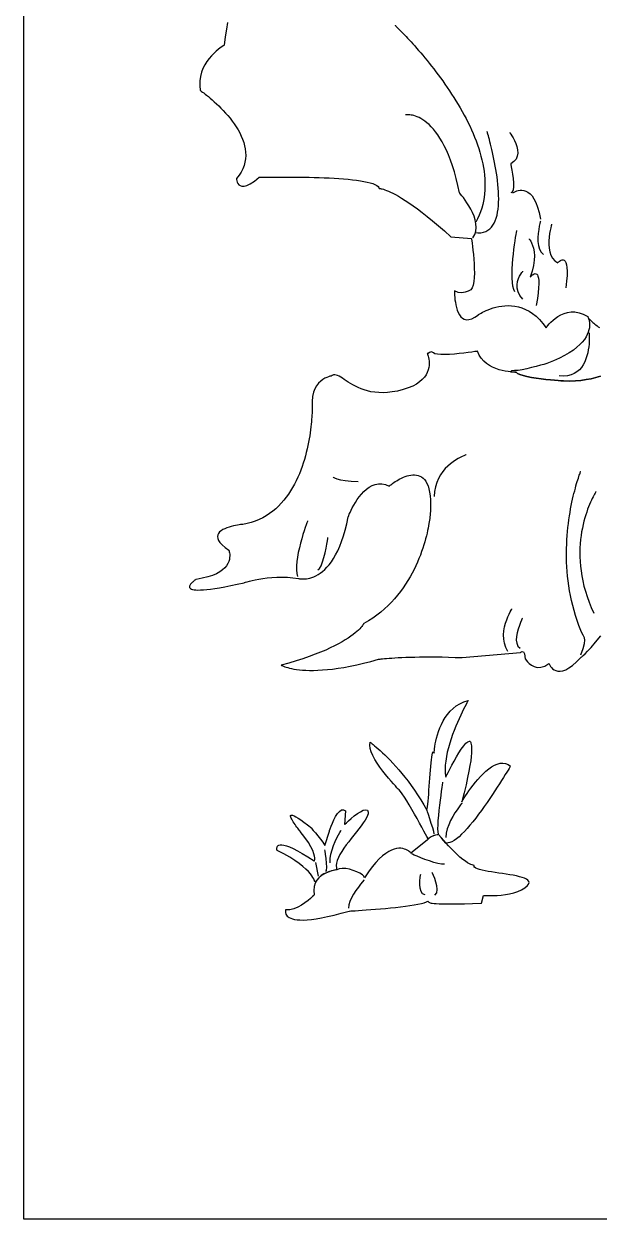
# Model space of a CAD drawing. Extents: x 61 to 149, y 52 to 245.
# Drawn here: x 60.8 to 91.3, y 51.6 to 114.9 of the extents above; entities that cross this region are included whole.
import ezdxf

# ---------------------------------------------------------------- set-up
doc = ezdxf.new("R2010")
doc.units = 0

msp = doc.modelspace()

# ---------------------------------------------------------------- linework, layer by layer
at = {"color": 250, "linetype": 'Continuous'}
for points in [[(60.8344, 245.412), (149.1656, 245.412), (149.1656, 51.588), (60.8344, 51.588), (60.8344, 245.412)], [(71.613173, 114.926382), (71.550533, 114.576382), (71.489927, 114.177233), (71.4324, 113.7258), (71.41704, 113.716699), (71.373702, 113.6896), (71.306502, 113.644812), (71.219555, 113.582641), (71.116978, 113.503397), (71.002884, 113.407386), (70.88139, 113.294916), (70.756611, 113.166296), (70.632661, 113.021832), (70.513658, 112.861833), (70.403715, 112.686606), (70.306949, 112.49646), (70.227474, 112.291701), (70.169407, 112.072638), (70.136862, 111.839578), (70.133954, 111.59283), (70.1648, 111.3327), (70.172748, 111.327103), (70.195864, 111.310554), (70.233057, 111.28342), (70.283236, 111.246065), (70.34531, 111.198856), (70.418186, 111.142159), (70.500775, 111.076337), (70.591983, 111.001758), (70.690722, 110.918786), (70.795898, 110.827788), (70.90642, 110.729128), (71.021198, 110.623173), (71.139141, 110.510287), (71.259155, 110.390837), (71.380152, 110.265188), (71.501038, 110.133705), (71.620724, 109.996754), (71.738117, 109.854701), (71.852126, 109.707911), (71.96166, 109.556749), (72.065628, 109.401582), (72.162938, 109.242774), (72.2525, 109.080692), (72.333221, 108.9157), (72.404011, 108.748165), (72.463778, 108.578452), (72.511431, 108.406926), (72.545878, 108.233954), (72.566029, 108.0599), (72.570792, 107.885129), (72.559076, 107.710009), (72.529789, 107.534904), (72.48184, 107.360179), (72.414138, 107.186201), (72.325591, 107.013335), (72.215109, 106.841946), (72.0816, 106.6724), (72.082149, 106.656433), (72.08599, 106.613977), (72.096417, 106.553203), (72.116723, 106.48228), (72.150199, 106.409379), (72.200139, 106.342668), (72.269836, 106.290318), (72.362582, 106.260499), (72.481671, 106.261379), (72.630394, 106.30113), (72.812045, 106.387921), (73.029916, 106.529921), (73.2873, 106.7353), (73.301699, 106.735642), (73.34381, 106.736575), (73.412002, 106.737962), (73.504646, 106.739665), (73.620111, 106.741546), (73.756767, 106.743468), (73.912984, 106.745293), (74.087132, 106.746884), (74.277581, 106.748102), (74.482701, 106.74881), (74.700862, 106.74887), (74.930433, 106.748144), (75.169785, 106.746496), (75.417288, 106.743787), (75.67131, 106.739879), (75.930223, 106.734635), (76.192397, 106.727917), (76.4562, 106.719587), (76.720003, 106.709509), (76.982177, 106.697543), (77.24109, 106.683552), (77.495112, 106.667399), (77.742615, 106.648946), (77.981967, 106.628056), (78.211538, 106.604589), (78.429699, 106.57841), (78.634819, 106.54938), (78.825268, 106.517361), (78.999416, 106.482216), (79.155633, 106.443807), (79.292289, 106.401996), (79.407754, 106.356647), (79.500398, 106.30762), (79.56859, 106.254778), (79.610701, 106.197984), (79.6251, 106.1371), (79.629332, 106.137372), (79.642337, 106.137462), (79.664578, 106.136281), (79.696517, 106.132743), (79.738619, 106.125758), (79.791346, 106.114238), (79.855161, 106.097095), (79.930527, 106.073242), (80.017908, 106.041589), (80.117766, 106.001049), (80.230564, 105.950533), (80.356766, 105.888954), (80.496834, 105.815222), (80.651232, 105.728251), (80.820422, 105.626951), (81.004869, 105.510235), (81.205034, 105.377014), (81.421381, 105.226201), (81.654373, 105.056706), (81.904473, 104.867442), (82.172144, 104.657321), (82.457849, 104.425255), (82.762051, 104.170154), (83.085214, 103.890932), (83.4278, 103.5865), (84.5098, 103.492), (84.514408, 103.462201), (84.526875, 103.377879), (84.545169, 103.246646), (84.567255, 103.076117), (84.5911, 102.873904), (84.61467, 102.647619), (84.635933, 102.404877), (84.652853, 102.153289), (84.663398, 101.900469), (84.665533, 101.65403), (84.657226, 101.421584), (84.636443, 101.210746), (84.60115, 101.029127), (84.549314, 100.884341), (84.4789, 100.784), (84.440545, 100.76184), (84.33693, 100.711689), (84.185225, 100.658037), (84.002604, 100.625378), (83.806238, 100.638201), (83.6133, 100.721), (83.613238, 100.704465), (83.61373, 100.657678), (83.615799, 100.584867), (83.620464, 100.490258), (83.628745, 100.37808), (83.641663, 100.252558), (83.660239, 100.117921), (83.685492, 99.978395), (83.718443, 99.838208), (83.760113, 99.701587), (83.811521, 99.57276), (83.873688, 99.455953), (83.947635, 99.355393), (84.034381, 99.275309), (84.134948, 99.219927), (84.250356, 99.193474), (84.381625, 99.200177), (84.529774, 99.244265), (84.695826, 99.329963), (84.8808, 99.4615), (84.889975, 99.467642), (84.916881, 99.48492), (84.960588, 99.511615), (85.020169, 99.546006), (85.094695, 99.586374), (85.183236, 99.630999), (85.284864, 99.678161), (85.39865, 99.726139), (85.523666, 99.773215), (85.658983, 99.817668), (85.803671, 99.857777), (85.956803, 99.891824), (86.11745, 99.918087), (86.284682, 99.934848), (86.457572, 99.940387), (86.635189, 99.932982), (86.816607, 99.910915), (87.000895, 99.872465), (87.187125, 99.815913), (87.374369, 99.739538), (87.561697, 99.641621), (87.748181, 99.520441), (87.932892, 99.374279), (88.114901, 99.201415), (88.29328, 99.000129), (88.4671, 98.7687), (88.477825, 98.784068), (88.509425, 98.826696), (88.561041, 98.891372), (88.631813, 98.972884), (88.720879, 99.066021), (88.827381, 99.165568), (88.950458, 99.266316), (89.08925, 99.36305), (89.242896, 99.450559), (89.410538, 99.523632), (89.591313, 99.577054), (89.784363, 99.605616), (89.988826, 99.604103), (90.203844, 99.567304), (90.428555, 99.490007), (90.6621, 99.367), (90.665955, 99.359905), (90.676198, 99.339101), (90.690842, 99.305314), (90.7079, 99.259269), (90.725389, 99.201688), (90.74132, 99.133297), (90.75371, 99.05482), (90.76057, 98.966981), (90.759917, 98.870506), (90.749763, 98.766117), (90.728124, 98.654541), (90.693013, 98.5365), (90.642443, 98.41272), (90.57443, 98.283924), (90.486988, 98.150838), (90.37813, 98.014185), (90.24587, 97.87469), (90.088223, 97.733078), (89.903204, 97.590073), (89.688825, 97.446398), (89.443101, 97.302779), (89.164046, 97.15994), (88.849674, 97.018606), (88.498, 96.8795), (88.454953, 96.86654), (88.33684, 96.831809), (88.1602, 96.781526), (87.941575, 96.721912), (87.697506, 96.659188), (87.444533, 96.599574), (87.199198, 96.549291), (86.97804, 96.51456), (86.7976, 96.5016), (86.625375, 96.4823), (86.5835, 96.4351), (86.804038, 96.422263), (86.8871, 96.4221), (86.953379, 96.354168), (87.076111, 96.292021), (87.245473, 96.235538), (87.451642, 96.184599), (87.684795, 96.139082), (87.935109, 96.098869), (88.192763, 96.063838), (88.447931, 96.033868), (88.690793, 96.00884), (88.911526, 95.988632), (89.100305, 95.973125), (89.247309, 95.962197), (89.342715, 95.955729), (89.3767, 95.9536), (89.701006, 95.949017), (90.009918, 95.959684), (90.30378, 95.984641), (90.582934, 96.022928), (90.847727, 96.073587), (91.0985, 96.135659), (91.335598, 96.208182)], [(80.4735, 114.7789), (80.477465, 114.77511), (80.489179, 114.763838), (80.508375, 114.745227), (80.534784, 114.719422), (80.568135, 114.686569), (80.608161, 114.646811), (80.654593, 114.600293), (80.707162, 114.54716), (80.765599, 114.487557), (80.829634, 114.421628), (80.899, 114.349518), (80.973428, 114.271371), (81.052647, 114.187333), (81.13639, 114.097547), (81.224388, 114.002159), (81.316372, 113.901313), (81.412073, 113.795154), (81.511221, 113.683826), (81.613549, 113.567474), (81.718787, 113.446242), (81.826667, 113.320276), (81.936919, 113.18972), (82.049275, 113.054719), (82.163466, 112.915417), (82.279222, 112.771958), (82.396276, 112.624489), (82.514358, 112.473152), (82.633199, 112.318094), (82.752531, 112.159457), (82.872084, 111.997388), (82.99159, 111.832031), (83.110779, 111.66353), (83.229384, 111.49203), (83.347135, 111.317676), (83.463763, 111.140613), (83.578999, 110.960984), (83.692574, 110.778935), (83.80422, 110.59461), (83.913668, 110.408154), (84.020649, 110.219712), (84.124893, 110.029428), (84.226133, 109.837446), (84.324099, 109.643913), (84.418522, 109.448971), (84.509133, 109.252767), (84.595664, 109.055443), (84.677846, 108.857146), (84.755409, 108.65802), (84.828086, 108.458209), (84.895606, 108.257858), (84.957702, 108.057111), (85.014104, 107.856114), (85.064544, 107.655011), (85.108751, 107.453947), (85.146459, 107.253066), (85.177398, 107.052513), (85.201298, 106.852432), (85.217891, 106.652969), (85.226909, 106.454267), (85.228082, 106.256472), (85.221141, 106.059728), (85.205818, 105.86418), (85.181844, 105.669972), (85.148949, 105.477249), (85.106865, 105.286156), (85.055324, 105.096838), (84.994055, 104.909438), (84.922791, 104.724102), (84.841262, 104.540975), (84.7492, 104.3602)], [(84.5868, 103.5333), (84.685933, 103.70527), (84.743045, 103.888384), (84.763052, 104.079573), (84.75087, 104.275769), (84.711415, 104.473903), (84.649601, 104.670907), (84.570345, 104.863712), (84.478562, 105.04925), (84.379168, 105.224452), (84.277078, 105.386249), (84.177208, 105.531574), (84.084473, 105.657356), (84.00379, 105.760529), (83.940072, 105.838023), (83.898237, 105.886769), (83.8832, 105.9037), (83.796813, 106.301268), (83.705257, 106.672688), (83.609028, 107.018844), (83.508623, 107.340619), (83.40454, 107.638897), (83.297275, 107.914561), (83.187326, 108.168495), (83.07519, 108.401583), (82.961363, 108.614708), (82.846342, 108.808754), (82.730626, 108.984604), (82.61471, 109.143141), (82.499092, 109.28525), (82.384269, 109.411814), (82.270738, 109.523717), (82.158995, 109.621841), (82.049539, 109.707071), (81.942865, 109.78029), (81.839471, 109.842382), (81.739855, 109.89423), (81.644512, 109.936718), (81.553941, 109.97073), (81.468637, 109.997148), (81.389099, 110.016857), (81.315823, 110.03074), (81.249307, 110.039681), (81.190046, 110.044563), (81.138539, 110.04627), (81.095283, 110.045685), (81.060773, 110.043692), (81.035508, 110.041174), (81.019985, 110.039016), (81.0147, 110.0381)], [(84.6951, 103.8089), (84.858283, 103.79534), (85.007949, 103.80127), (85.14457, 103.825745), (85.26862, 103.867818), (85.380573, 103.926543), (85.480901, 104.000973), (85.570079, 104.090162), (85.648579, 104.193164), (85.716875, 104.309031), (85.77544, 104.436818), (85.824748, 104.575578), (85.865273, 104.724365), (85.897486, 104.882232), (85.921863, 105.048233), (85.938876, 105.221422), (85.948998, 105.400851), (85.952704, 105.585575), (85.950466, 105.774647), (85.942758, 105.967121), (85.930053, 106.16205), (85.912825, 106.358487), (85.891547, 106.555488), (85.866692, 106.752104), (85.838734, 106.94739), (85.808146, 107.140399), (85.775402, 107.330184), (85.740974, 107.5158), (85.705337, 107.6963), (85.668964, 107.870737), (85.632327, 108.038165), (85.595902, 108.197638), (85.56016, 108.348209), (85.525575, 108.488931), (85.492621, 108.618859), (85.461771, 108.737046), (85.433499, 108.842545), (85.408277, 108.93441), (85.38658, 109.011695), (85.36888, 109.073452), (85.355651, 109.118737), (85.347367, 109.146601), (85.3445, 109.1561)], [(86.5353, 109.101), (86.550401, 109.080374), (86.590778, 109.022111), (86.64904, 108.931629), (86.717797, 108.814349), (86.789657, 108.67569), (86.85723, 108.521074), (86.913126, 108.355919), (86.949954, 108.185646), (86.960323, 108.015674), (86.936843, 107.851423), (86.872123, 107.698314), (86.758772, 107.561766), (86.5894, 107.4472), (86.598167, 107.403982), (86.620571, 107.286676), (86.650768, 107.113804), (86.682914, 106.903888), (86.711162, 106.67545), (86.72967, 106.447012), (86.732593, 106.237096), (86.714085, 106.064224), (86.668302, 105.946918), (86.5894, 105.9037)], [(86.6976, 105.9037), (86.707317, 105.910695), (86.735242, 105.929033), (86.779539, 105.954744), (86.838369, 105.983857), (86.909894, 106.012405), (86.992278, 106.036415), (87.083682, 106.051918), (87.182268, 106.054945), (87.2862, 106.041525), (87.393639, 106.007688), (87.502748, 105.949465), (87.611689, 105.862885), (87.718624, 105.743979), (87.821716, 105.588776), (87.919128, 105.393306), (88.009021, 105.153601), (88.089557, 104.865689), (88.1589, 104.5256)], [(88.1589, 104.4153), (88.150484, 104.381671), (88.12914, 104.288405), (88.100721, 104.146931), (88.071084, 103.96868), (88.046083, 103.765082), (88.031572, 103.547567), (88.033407, 103.327566), (88.057442, 103.116509), (88.109533, 102.925825), (88.195534, 102.766945), (88.3213, 102.6513)], [(86.8059, 100.6668), (86.74775, 100.802644), (86.705926, 100.973024), (86.678776, 101.172419), (86.664649, 101.395311), (86.66189, 101.636177), (86.668849, 101.889498), (86.683872, 102.149754), (86.705307, 102.411423), (86.731501, 102.668985), (86.760803, 102.916921), (86.791559, 103.149709), (86.822116, 103.36183), (86.850824, 103.547762), (86.876029, 103.701985), (86.896078, 103.81898), (86.909319, 103.893225), (86.9141, 103.9192)], [(88.7543, 104.2499), (88.747495, 104.225653), (88.729685, 104.157171), (88.704773, 104.050841), (88.676666, 103.913052), (88.649269, 103.750192), (88.626487, 103.56865), (88.612225, 103.374812), (88.610389, 103.175069), (88.624883, 102.975806), (88.659613, 102.783413), (88.718485, 102.604278), (88.805403, 102.444789), (88.924273, 102.311333), (89.079, 102.2103), (89.085962, 102.21811), (89.105483, 102.238441), (89.135514, 102.26665), (89.174005, 102.29809), (89.218907, 102.328117), (89.268173, 102.352085), (89.319751, 102.365349), (89.371595, 102.363263), (89.421653, 102.341183), (89.467878, 102.294462), (89.508221, 102.218457), (89.540632, 102.108521), (89.563063, 101.960009), (89.573464, 101.768277), (89.569787, 101.528678), (89.549982, 101.236567), (89.512, 100.8873)], [(87.5636, 103.4782), (87.575, 103.464387), (87.605191, 103.422819), (87.648159, 103.353306), (87.697893, 103.255656), (87.748377, 103.129676), (87.7936, 102.975175), (87.827548, 102.791962), (87.844207, 102.579844), (87.837566, 102.338631), (87.801609, 102.068131), (87.730325, 101.768151), (87.6177, 101.4385), (87.623713, 101.446095), (87.640614, 101.466277), (87.666701, 101.495139), (87.700268, 101.528776), (87.739611, 101.563282), (87.783025, 101.59475), (87.828808, 101.619274), (87.875254, 101.632949), (87.920658, 101.631869), (87.963317, 101.612127), (88.001527, 101.569818), (88.033583, 101.501036), (88.05778, 101.401874), (88.072415, 101.268427), (88.075783, 101.096788), (88.06618, 100.883052), (88.041901, 100.623313), (88.001242, 100.313664), (87.9425, 99.9502)], [(87.2389, 100.2809), (87.080312, 100.477084), (86.981988, 100.672276), (86.934412, 100.86275), (86.928068, 101.044777), (86.953442, 101.21463), (87.001019, 101.368579), (87.061282, 101.502897), (87.124717, 101.613856), (87.181808, 101.697729), (87.223041, 101.750786), (87.2389, 101.7693)], [(90.74, 99.235), (90.743632, 99.231421), (90.754266, 99.221062), (90.771514, 99.204489), (90.794984, 99.182267), (90.824288, 99.154964), (90.859034, 99.123143), (90.898833, 99.087373), (90.943294, 99.048217), (90.992028, 99.006244), (91.044645, 98.962018), (91.100753, 98.916105), (91.159964, 98.869072), (91.221888, 98.821484), (91.286133, 98.773907)], [(90.74, 98.5001), (90.741131, 98.485102), (90.743685, 98.442067), (90.7464, 98.373936), (90.748017, 98.283649), (90.747276, 98.174146), (90.742915, 98.048368), (90.733675, 97.909256), (90.718295, 97.759748), (90.695515, 97.602787), (90.664074, 97.441311), (90.622712, 97.278262), (90.57017, 97.11658), (90.505186, 96.959205), (90.426499, 96.809077), (90.332851, 96.669137), (90.22298, 96.542325), (90.095626, 96.431581), (89.949529, 96.339846), (89.783428, 96.27006), (89.596063, 96.225164), (89.386174, 96.208097), (89.1525, 96.2218)], [(91.335598, 96.208182), (91.0985, 96.135659), (90.847727, 96.073587), (90.582934, 96.022928), (90.30378, 95.984641), (90.009918, 95.959684), (89.701006, 95.949017), (89.3767, 95.9536), (89.342715, 95.955729), (89.247309, 95.962197), (89.100305, 95.973125), (88.911526, 95.988632), (88.690793, 96.00884), (88.447931, 96.033868), (88.192763, 96.063838), (87.935109, 96.098869), (87.684795, 96.139082), (87.451642, 96.184599), (87.245473, 96.235538), (87.076111, 96.292021), (86.953379, 96.354168), (86.8871, 96.4221), (86.887, 96.4221), (86.8867, 96.4221), (86.8863, 96.4221), (86.8858, 96.4221), (86.8856, 96.4221), (86.8655, 96.4218), (86.8654, 96.4218), (86.8626, 96.4218), (86.8536, 96.4218), (86.8431, 96.4218), (86.8393, 96.4218), (86.8354, 96.4219), (86.8316, 96.4219), (86.8313, 96.4219), (86.8271, 96.4219), (86.725337, 96.425088), (86.5836, 96.4351), (86.5835, 96.4351), (86.450388, 96.449971), (86.301863, 96.472929), (86.141841, 96.505689), (85.974237, 96.549967), (85.802968, 96.607478), (85.63195, 96.679937), (85.465098, 96.769062), (85.30633, 96.876567), (85.159559, 97.004167), (85.028704, 97.153579), (84.917679, 97.326518), (84.8304, 97.5247), (84.794309, 97.519242), (84.693476, 97.504524), (84.539062, 97.48303), (84.342225, 97.457245), (84.114127, 97.429653), (83.865926, 97.402739), (83.608783, 97.378987), (83.353859, 97.360881), (83.112311, 97.350906), (82.895302, 97.351546), (82.71399, 97.365285), (82.579536, 97.394608), (82.5031, 97.442), (82.391867, 97.502809), (82.294012, 97.463475), (82.218152, 97.405128), (82.1729, 97.4089)], [(82.1729, 97.4089), (82.177358, 97.398935), (82.189125, 97.370131), (82.205788, 97.324124), (82.224934, 97.262549), (82.24415, 97.187042), (82.261025, 97.099238), (82.273144, 97.000774), (82.278097, 96.893285), (82.273469, 96.778407), (82.256849, 96.657775), (82.225823, 96.533025), (82.17798, 96.405793), (82.110906, 96.277715), (82.022189, 96.150426), (81.909416, 96.025562), (81.770175, 95.904758), (81.602052, 95.789651), (81.402636, 95.681876), (81.169514, 95.583069), (80.900273, 95.494865), (80.5925, 95.4189), (80.324734, 95.370789), (80.071797, 95.341798), (79.833141, 95.330299), (79.608218, 95.334668), (79.396478, 95.353279), (79.197374, 95.384506), (79.010356, 95.426724), (78.834876, 95.478306), (78.670385, 95.537627), (78.516335, 95.603062), (78.372177, 95.672984), (78.237362, 95.745768), (78.111343, 95.819788), (77.993569, 95.893419), (77.883493, 95.965034), (77.780566, 96.033009), (77.684239, 96.095717), (77.593963, 96.151533), (77.509191, 96.198831), (77.429374, 96.235985), (77.353962, 96.261369), (77.282407, 96.273359), (77.214161, 96.270328), (77.148675, 96.25065), (77.0854, 96.2127), (77.069036, 96.209598), (77.023417, 96.198686), (76.953748, 96.177552), (76.865239, 96.143786), (76.763096, 96.094977), (76.652526, 96.028714), (76.538737, 95.942587), (76.426937, 95.834186), (76.322332, 95.701098), (76.23013, 95.540914), (76.155539, 95.351223), (76.103765, 95.129614), (76.080016, 94.873677), (76.0895, 94.581), (76.089522, 94.573496), (76.089442, 94.551391), (76.089038, 94.515297), (76.088092, 94.465825), (76.086383, 94.403588), (76.08369, 94.329196), (76.079794, 94.243262), (76.074474, 94.146397), (76.06751, 94.039213), (76.058681, 93.922322), (76.047769, 93.796334), (76.034552, 93.661862), (76.01881, 93.519518), (76.000324, 93.369913), (75.978872, 93.213658), (75.954235, 93.051366), (75.926192, 92.883648), (75.894524, 92.711115), (75.85901, 92.53438), (75.81943, 92.354053), (75.775564, 92.170748), (75.727191, 91.985074), (75.674091, 91.797645), (75.616045, 91.609071), (75.552831, 91.419964), (75.484231, 91.230936), (75.410022, 91.042599), (75.329987, 90.855563), (75.243903, 90.670442), (75.151551, 90.487846), (75.052712, 90.308387), (74.947163, 90.132677), (74.834687, 89.961327), (74.715061, 89.79495), (74.588066, 89.634156), (74.453483, 89.479557), (74.31109, 89.331766), (74.160667, 89.191393), (74.001994, 89.059051), (73.834852, 88.93535), (73.659019, 88.820903), (73.474277, 88.716321), (73.280403, 88.622217), (73.077179, 88.539201), (72.864384, 88.467885), (72.641798, 88.408881), (72.4092, 88.3628), (72.395986, 88.361492), (72.358494, 88.357334), (72.299948, 88.34998), (72.223573, 88.339081), (72.132592, 88.32429), (72.03023, 88.305258), (71.919711, 88.281638), (71.80426, 88.253082), (71.6871, 88.219241), (71.571457, 88.179768), (71.460554, 88.134315), (71.357615, 88.082534), (71.265866, 88.024078), (71.188529, 87.958597), (71.12883, 87.885745), (71.089993, 87.805174), (71.075242, 87.716535), (71.087801, 87.61948), (71.130894, 87.513662), (71.207747, 87.398733), (71.321582, 87.274345), (71.475625, 87.14015), (71.6731, 86.9958), (71.676938, 86.985853), (71.686534, 86.957271), (71.699008, 86.911946), (71.711483, 86.851768), (71.72108, 86.778626), (71.724919, 86.694412), (71.720123, 86.601017), (71.703813, 86.50033), (71.673111, 86.394241), (71.625137, 86.284642), (71.557013, 86.173423), (71.465861, 86.062475), (71.348802, 85.953687), (71.202957, 85.84895), (71.025448, 85.750155), (70.813397, 85.659192), (70.563924, 85.577951), (70.274151, 85.508324), (69.9412, 85.4522), (69.936644, 85.449132), (69.92384, 85.440292), (69.904081, 85.426224), (69.878661, 85.407473), (69.848875, 85.384584), (69.816017, 85.358102), (69.781379, 85.328572), (69.746258, 85.296539), (69.711945, 85.262547), (69.679737, 85.227141), (69.650926, 85.190867), (69.626807, 85.154268), (69.608673, 85.117891), (69.597819, 85.082279), (69.595539, 85.047978), (69.603126, 85.015532), (69.621876, 84.985486), (69.653081, 84.958386), (69.698036, 84.934776), (69.758035, 84.9152), (69.834372, 84.900205), (69.928341, 84.890333), (70.041236, 84.886132), (70.17435, 84.888144), (70.328979, 84.896916), (70.506416, 84.912991), (70.707955, 84.936916), (70.934891, 84.969234), (71.188516, 85.010491), (71.470126, 85.061231), (71.781013, 85.121999), (72.122474, 85.193341), (72.4958, 85.2758), (72.513888, 85.281902), (72.566614, 85.298745), (72.651669, 85.324134), (72.766742, 85.355873), (72.909526, 85.391767), (73.07771, 85.429621), (73.268987, 85.46724), (73.481045, 85.502428), (73.711578, 85.532991), (73.958274, 85.556733), (74.218826, 85.571459), (74.490923, 85.574974), (74.772258, 85.565083), (75.06052, 85.53959), (75.3534, 85.4963), (75.359637, 85.494716), (75.377892, 85.490681), (75.407482, 85.485275), (75.447723, 85.479575), (75.497934, 85.474659), (75.55743, 85.471605), (75.625528, 85.471491), (75.701545, 85.475395), (75.784798, 85.484396), (75.874604, 85.49957), (75.970279, 85.521997), (76.071141, 85.552754), (76.176506, 85.59292), (76.285691, 85.643571), (76.398012, 85.705788), (76.512788, 85.780646), (76.629334, 85.869225), (76.746967, 85.972602), (76.865005, 86.091855), (76.982763, 86.228063), (77.099559, 86.382303), (77.21471, 86.555654), (77.327532, 86.749193), (77.437342, 86.963999), (77.543458, 87.20115), (77.645195, 87.461722), (77.741871, 87.746796), (77.832803, 88.057448), (77.917307, 88.394757), (77.9947, 88.7598), (78.000832, 88.776343), (78.019075, 88.823348), (78.049203, 88.896879), (78.090989, 88.993001), (78.144205, 89.107777), (78.208624, 89.237271), (78.284019, 89.377547), (78.370162, 89.52467), (78.466828, 89.674704), (78.573787, 89.823712), (78.690815, 89.96776), (78.817682, 90.10291), (78.954162, 90.225226), (79.100027, 90.330774), (79.255052, 90.415617), (79.419007, 90.475819), (79.591667, 90.507444), (79.772804, 90.506557), (79.962191, 90.469221), (80.1596, 90.3915), (80.165522, 90.396395), (80.182799, 90.410356), (80.210697, 90.432296), (80.248485, 90.46113), (80.295428, 90.495771), (80.350793, 90.535133), (80.413847, 90.57813), (80.483858, 90.623676), (80.560091, 90.670684), (80.641813, 90.718069), (80.728293, 90.764744), (80.818795, 90.809623), (80.912588, 90.851619), (81.008938, 90.889647), (81.107111, 90.922621), (81.206375, 90.949453), (81.305997, 90.969059), (81.405243, 90.980352), (81.50338, 90.982245), (81.599675, 90.973653), (81.693394, 90.953489), (81.783806, 90.920667), (81.870176, 90.874101), (81.951771, 90.812705), (82.027858, 90.735392), (82.097704, 90.641077), (82.160576, 90.528673), (82.215741, 90.397094), (82.262465, 90.245253), (82.300015, 90.072066), (82.327659, 89.876444), (82.344662, 89.657303), (82.350292, 89.413556), (82.343816, 89.144117), (82.3245, 88.8479), (82.323858, 88.840176), (82.321758, 88.817419), (82.317937, 88.780255), (82.312132, 88.729307), (82.30408, 88.6652), (82.293518, 88.588559), (82.280184, 88.500008), (82.263816, 88.400172), (82.244149, 88.289675), (82.220922, 88.169141), (82.193871, 88.039196), (82.162734, 87.900463), (82.127248, 87.753567), (82.087151, 87.599132), (82.042179, 87.437784), (81.992069, 87.270146), (81.93656, 87.096843), (81.875388, 86.9185), (81.808291, 86.735741), (81.735005, 86.54919), (81.655268, 86.359472), (81.568817, 86.167211), (81.475389, 85.973033), (81.374722, 85.77756), (81.266553, 85.581419), (81.150619, 85.385233), (81.026657, 85.189627), (80.894404, 84.995226), (80.753598, 84.802653), (80.603977, 84.612534), (80.445276, 84.425492), (80.277234, 84.242153), (80.099587, 84.06314), (79.912073, 83.889079), (79.71443, 83.720594), (79.506393, 83.558309), (79.287701, 83.402848), (79.058091, 83.254837), (78.8173, 83.1149), (78.814847, 83.110069), (78.806943, 83.095856), (78.79277, 83.072675), (78.771508, 83.040945), (78.742341, 83.001082), (78.704449, 82.953502), (78.657015, 82.898623), (78.599219, 82.836861), (78.530244, 82.768633), (78.449272, 82.694356), (78.355484, 82.614446), (78.248062, 82.52932), (78.126188, 82.439395), (77.989042, 82.345087), (77.835808, 82.246814), (77.665667, 82.144991), (77.4778, 82.040037), (77.271389, 81.932367), (77.045616, 81.822398), (76.799662, 81.710547), (76.53271, 81.597231), (76.243941, 81.482866), (75.932537, 81.36787), (75.597679, 81.252658), (75.238549, 81.137648), (74.854329, 81.023256), (74.4442, 80.9099), (74.449227, 80.906985), (74.464539, 80.89873), (74.490477, 80.885871), (74.527386, 80.869143), (74.575608, 80.849281), (74.635487, 80.82702), (74.707366, 80.803095), (74.791588, 80.778243), (74.888496, 80.753198), (74.998435, 80.728695), (75.121746, 80.705469), (75.258773, 80.684257), (75.40986, 80.665793), (75.57535, 80.650812), (75.755586, 80.640051), (75.95091, 80.634243), (76.161667, 80.634124), (76.3882, 80.64043), (76.630852, 80.653896), (76.889965, 80.675257), (77.165884, 80.705248), (77.458952, 80.744605), (77.769512, 80.794063), (78.097906, 80.854357), (78.444479, 80.926223), (78.809573, 81.010395), (79.193533, 81.107609), (79.5967, 81.2186), (79.605518, 81.219803), (79.631887, 81.223225), (79.675679, 81.228582), (79.736766, 81.235592), (79.81502, 81.243972), (79.910312, 81.253439), (80.022515, 81.263711), (80.1515, 81.274505), (80.29714, 81.285538), (80.459306, 81.296528), (80.637871, 81.307191), (80.832706, 81.317246), (81.043683, 81.326409), (81.270674, 81.334397), (81.513551, 81.340929), (81.772187, 81.345721), (82.046452, 81.34849), (82.336219, 81.348954), (82.64136, 81.34683), (82.961746, 81.341835), (83.297251, 81.333687), (83.647745, 81.322103), (84.0131, 81.3068), (87.1002, 81.5827), (87.12646, 81.604746), (87.18908, 81.635609), (87.26382, 81.622379), (87.32644, 81.512146), (87.3527, 81.252), (87.366623, 81.228928), (87.407814, 81.168822), (87.47541, 81.085351), (87.568543, 80.992179), (87.68635, 80.902975), (87.827965, 80.831405), (87.992522, 80.791135), (88.179158, 80.795834), (88.387005, 80.859166), (88.6152, 80.9948), (88.619973, 80.982773), (88.634786, 80.950243), (88.660378, 80.902537), (88.697489, 80.844984), (88.746858, 80.782912), (88.809226, 80.721646), (88.88533, 80.666517), (88.975912, 80.62285), (89.081711, 80.595974), (89.203467, 80.591216), (89.341918, 80.613904), (89.497805, 80.669366), (89.671867, 80.762928), (89.864844, 80.89992), (90.077475, 81.085668), (90.3105, 81.3255), (90.321423, 81.332244), (90.357291, 81.358792), (90.42275, 81.414616), (90.52245, 81.509188), (90.661037, 81.651979), (90.843159, 81.852464), (91.073464, 82.120113), (91.3566, 82.4644)], [(84.2296, 92.0452), (84.214923, 92.040194), (84.173117, 92.024753), (84.107525, 91.998242), (84.021488, 91.960025), (83.918344, 91.909467), (83.801437, 91.845933), (83.674106, 91.768789), (83.539693, 91.677398), (83.401537, 91.571125), (83.262981, 91.449336), (83.127365, 91.311395), (82.99803, 91.156667), (82.878316, 90.984516), (82.771564, 90.794309), (82.681116, 90.585408), (82.610312, 90.35718), (82.562493, 90.108989), (82.541, 89.8402)], [(90.2914, 81.4612), (90.4213, 81.7951), (90.487576, 82.048), (90.506133, 82.2307), (90.492878, 82.354), (90.463716, 82.4287), (90.434555, 82.4656), (90.4213, 82.4755), (90.306968, 82.740345), (90.201925, 83.00551), (90.105874, 83.270743), (90.01852, 83.535789), (89.939566, 83.800394), (89.868718, 84.064306), (89.805677, 84.32727), (89.75015, 84.589033), (89.701839, 84.849342), (89.660449, 85.107942), (89.625684, 85.36458), (89.597247, 85.619003), (89.574843, 85.870957), (89.558175, 86.120188), (89.546949, 86.366442), (89.540867, 86.609467), (89.539633, 86.849008), (89.542953, 87.084811), (89.550529, 87.316624), (89.562066, 87.544193), (89.577267, 87.767263), (89.595837, 87.985582), (89.61748, 88.198895), (89.6419, 88.40695), (89.6688, 88.609492), (89.697886, 88.806268), (89.728859, 88.997024), (89.761426, 89.181507), (89.795289, 89.359463), (89.830154, 89.530639), (89.865722, 89.69478), (89.9017, 89.851633), (89.93779, 90.000945), (89.973698, 90.142462), (90.009125, 90.275931), (90.043778, 90.401097), (90.07736, 90.517707), (90.109574, 90.625508), (90.140125, 90.724246), (90.168717, 90.813667), (90.195053, 90.893517), (90.218839, 90.963544), (90.239777, 91.023493), (90.257572, 91.073111), (90.271928, 91.112145), (90.282548, 91.14034), (90.289138, 91.157443), (90.2914, 91.1632)], [(78.5186, 90.6091), (78.142348, 90.622671), (77.835527, 90.657671), (77.59393, 90.705529), (77.413348, 90.757671), (77.289571, 90.805529), (77.218391, 90.840529), (77.1956, 90.8541)], [(91.1141, 90.1048), (91.110128, 90.098749), (91.098641, 90.080746), (91.080287, 90.051016), (91.055711, 90.009783), (91.02556, 89.957272), (90.99048, 89.893707), (90.951118, 89.819314), (90.908119, 89.734316), (90.862129, 89.638938), (90.813796, 89.533406), (90.763765, 89.417943), (90.712683, 89.292774), (90.661195, 89.158124), (90.609949, 89.014218), (90.559589, 88.86128), (90.510764, 88.699534), (90.464118, 88.529206), (90.420298, 88.35052), (90.379951, 88.1637), (90.343722, 87.968972), (90.312258, 87.766559), (90.286205, 87.556687), (90.26621, 87.339579), (90.252918, 87.115462), (90.246976, 86.884559), (90.24903, 86.647095), (90.259727, 86.403294), (90.279712, 86.153381), (90.309632, 85.897582), (90.350133, 85.63612), (90.401862, 85.369219), (90.465464, 85.097106), (90.541587, 84.820004), (90.630875, 84.538137), (90.733976, 84.251731), (90.851535, 83.961011), (90.9842, 83.6662)], [(75.8407, 88.5431), (75.831591, 88.518708), (75.806141, 88.448976), (75.767168, 88.339069), (75.717489, 88.194153), (75.659922, 88.019393), (75.597283, 87.819954), (75.532391, 87.601001), (75.468063, 87.3677), (75.407115, 87.125216), (75.352365, 86.878715), (75.306631, 86.633362), (75.27273, 86.394322), (75.253479, 86.16676), (75.251695, 85.955843), (75.270196, 85.766734), (75.3118, 85.6046)], [(76.3937, 85.9474), (76.478615, 86.025162), (76.55949, 86.172706), (76.635171, 86.371668), (76.704505, 86.603683), (76.766337, 86.850387), (76.819515, 87.093417), (76.862884, 87.314407), (76.89529, 87.494994), (76.91558, 87.616813), (76.9226, 87.6615)], [(86.4379, 81.6376), (86.329049, 81.849646), (86.259014, 82.067671), (86.222872, 82.288204), (86.215699, 82.507771), (86.232575, 82.722904), (86.268574, 82.930129), (86.318775, 83.125975), (86.378255, 83.306971), (86.44209, 83.469646), (86.505358, 83.610529), (86.563136, 83.726146), (86.610501, 83.813029), (86.64253, 83.867704), (86.6543, 83.8867)], [(87.2172, 83.4016), (87.202463, 83.371582), (87.163718, 83.288285), (87.109161, 83.16185), (87.046993, 83.002414), (86.98541, 82.820116), (86.932611, 82.625095), (86.896793, 82.42749), (86.886155, 82.23744), (86.908895, 82.065082), (86.973211, 81.920556), (87.0873, 81.814)], [(82.2125, 71.7219), (82.19686, 71.751199), (82.152477, 71.83402), (82.083154, 71.962746), (81.992697, 72.129764), (81.884908, 72.327457), (81.763593, 72.548211), (81.632556, 72.784409), (81.4956, 73.028438), (81.35653, 73.27268), (81.21915, 73.509522), (81.087265, 73.731348), (80.964678, 73.930542), (80.855194, 74.09949), (80.762617, 74.230576), (80.690751, 74.316184), (80.6434, 74.3487), (80.624409, 74.368277), (80.570943, 74.424369), (80.488257, 74.513022), (80.381609, 74.63028), (80.256258, 74.772186), (80.117459, 74.934785), (79.970471, 75.11412), (79.82055, 75.306237), (79.672954, 75.50718), (79.532941, 75.712992), (79.405767, 75.919718), (79.296691, 76.123402), (79.210968, 76.320087), (79.153857, 76.50582), (79.130616, 76.676643), (79.1465, 76.8286), (79.149977, 76.828139), (79.169487, 76.81543), (79.20421, 76.790508), (79.253326, 76.753413), (79.316016, 76.704181), (79.391461, 76.642849), (79.478841, 76.569455), (79.577336, 76.484035), (79.686128, 76.386628), (79.804396, 76.27727), (79.931322, 76.156), (80.066085, 76.022853), (80.207867, 75.877867), (80.355848, 75.72108), (80.509208, 75.55253), (80.667128, 75.372252), (80.828789, 75.180285), (80.993371, 74.976665), (81.160054, 74.761431), (81.32802, 74.534619), (81.496448, 74.296267), (81.66452, 74.046412), (81.831415, 73.78509), (81.996315, 73.512341), (82.1584, 73.2282), (82.172815, 73.309488), (82.187553, 73.420327), (82.202607, 73.55709), (82.217967, 73.716153), (82.233626, 73.893889), (82.249574, 74.086673), (82.265803, 74.290879), (82.282305, 74.502882), (82.299072, 74.719055), (82.316093, 74.935774), (82.333362, 75.149413), (82.35087, 75.356345), (82.368608, 75.552946), (82.386567, 75.735589), (82.40474, 75.90065), (82.423117, 76.044502), (82.44169, 76.16352), (82.460451, 76.254078), (82.479391, 76.312551), (82.498501, 76.335313), (82.517774, 76.318738), (82.5372, 76.2592), (82.538212, 76.274852), (82.541865, 76.319934), (82.549081, 76.391639), (82.560783, 76.487158), (82.577895, 76.603682), (82.60134, 76.738402), (82.632041, 76.888511), (82.670921, 77.051199), (82.718903, 77.223659), (82.776911, 77.403081), (82.845867, 77.586657), (82.926695, 77.771578), (83.020318, 77.955036), (83.127659, 78.134222), (83.249642, 78.306328), (83.387189, 78.468546), (83.541223, 78.618065), (83.712668, 78.752079), (83.902447, 78.867779), (84.111484, 78.962355), (84.3407, 79.033), (84.332678, 79.018815), (84.309662, 78.977445), (84.273225, 78.910665), (84.224942, 78.820251), (84.166387, 78.707977), (84.099134, 78.57562), (84.024757, 78.424956), (83.944831, 78.257759), (83.860929, 78.075805), (83.774626, 77.88087), (83.687496, 77.67473), (83.601113, 77.459159), (83.51705, 77.235934), (83.436883, 77.00683), (83.362186, 76.773622), (83.294532, 76.538087), (83.235495, 76.301999), (83.186651, 76.067134), (83.149572, 75.835268), (83.125834, 75.608175), (83.117009, 75.387633), (83.124673, 75.175416), (83.1504, 74.9733), (83.166046, 75.006076), (83.210261, 75.097248), (83.278954, 75.236079), (83.368039, 75.411833), (83.473428, 75.613773), (83.591032, 75.831165), (83.716764, 76.053272), (83.846535, 76.269357), (83.976257, 76.468685), (84.101843, 76.640519), (84.219204, 76.774124), (84.324252, 76.858763), (84.4129, 76.8837), (84.416247, 76.883087), (84.425289, 76.879406), (84.438526, 76.869893), (84.454461, 76.851783), (84.471595, 76.822313), (84.488429, 76.778718), (84.503465, 76.718235), (84.515203, 76.638099), (84.522145, 76.535546), (84.522794, 76.407813), (84.515649, 76.252134), (84.499212, 76.065747), (84.471985, 75.845886), (84.432469, 75.589789), (84.379165, 75.29469), (84.310575, 74.957825), (84.2252, 74.576432), (84.121541, 74.147745), (83.9981, 73.669), (84.007019, 73.684103), (84.03304, 73.727315), (84.075061, 73.795494), (84.131979, 73.885496), (84.202691, 73.994178), (84.286094, 74.118395), (84.381086, 74.255005), (84.486564, 74.400864), (84.601424, 74.552829), (84.724564, 74.707756), (84.854882, 74.862502), (84.991274, 75.013924), (85.132638, 75.158877), (85.27787, 75.294218), (85.425869, 75.416805), (85.575531, 75.523492), (85.725753, 75.611138), (85.875433, 75.676599), (86.023468, 75.716731), (86.168755, 75.72839), (86.310191, 75.708434), (86.446674, 75.653718), (86.5771, 75.5611), (86.568703, 75.547015), (86.544151, 75.506081), (86.504403, 75.440283), (86.450417, 75.351605), (86.383151, 75.24203), (86.303564, 75.113542), (86.212613, 74.968126), (86.111258, 74.807765), (86.000457, 74.634443), (85.881168, 74.450144), (85.754349, 74.256852), (85.620959, 74.05655), (85.481957, 73.851223), (85.338299, 73.642855), (85.190946, 73.433429), (85.040855, 73.224929), (84.888985, 73.01934), (84.736294, 72.818644), (84.58374, 72.624827), (84.432282, 72.439872), (84.282878, 72.265762), (84.136487, 72.104482), (83.994066, 71.958015), (83.856575, 71.828347), (83.724971, 71.717459), (83.600214, 71.627337), (83.48326, 71.559963), (83.37507, 71.517323), (83.2766, 71.5014), (83.1616, 71.4924), (83.0383, 71.6328), (82.909067, 71.784), (82.7737, 71.9466), (82.709969, 71.936722), (82.55785, 71.900875), (82.375956, 71.829741), (82.2229, 71.714), (82.2125, 71.7219)], [(82.7648, 71.9651), (82.746097, 72.081998), (82.740275, 72.248102), (82.745494, 72.45415), (82.759914, 72.690878), (82.781694, 72.949023), (82.808994, 73.219322), (82.839975, 73.492513), (82.872795, 73.759331), (82.905615, 74.010514), (82.936594, 74.2368), (82.963893, 74.428924), (82.98567, 74.577624), (83.000086, 74.673637), (83.0053, 74.7077)], [(84.015, 73.6058), (83.994842, 73.581257), (83.939569, 73.511454), (83.856986, 73.402132), (83.754895, 73.25903), (83.641099, 73.087891), (83.523401, 72.894452), (83.409605, 72.684456), (83.307514, 72.463643), (83.224931, 72.237752), (83.169658, 72.012524), (83.1495, 71.7937)], [(76.2187, 69.4644), (76.217132, 69.473365), (76.210352, 69.499786), (76.195249, 69.54295), (76.168708, 69.602146), (76.127619, 69.676659), (76.068866, 69.765779), (75.989339, 69.868793), (75.885925, 69.984988), (75.75551, 70.113653), (75.594981, 70.254074), (75.401228, 70.40554), (75.171135, 70.567338), (74.901592, 70.738755), (74.589484, 70.91908), (74.2317, 71.1076), (74.229508, 71.114933), (74.224632, 71.134957), (74.219618, 71.164709), (74.217012, 71.201227), (74.219364, 71.241548), (74.229218, 71.282711), (74.249124, 71.321753), (74.281627, 71.355712), (74.329276, 71.381624), (74.394616, 71.396528), (74.480195, 71.397462), (74.588561, 71.381462), (74.722261, 71.345567), (74.883841, 71.286815), (75.075849, 71.202242), (75.300831, 71.088886), (75.561336, 70.943786), (75.85991, 70.763978), (76.1991, 70.5465), (76.204302, 70.5549), (76.215355, 70.581909), (76.225431, 70.630234), (76.227702, 70.702588), (76.21534, 70.80168), (76.181517, 70.930221), (76.119404, 71.090919), (76.022174, 71.286486), (75.882999, 71.519632), (75.69505, 71.793066), (75.4515, 72.1095), (75.445202, 72.117272), (75.427461, 72.139386), (75.40001, 72.17404), (75.364581, 72.21943), (75.322906, 72.273753), (75.276716, 72.335207), (75.227745, 72.40199), (75.177724, 72.472297), (75.128384, 72.544327), (75.081459, 72.616276), (75.03868, 72.686342), (75.001779, 72.752722), (74.972487, 72.813613), (74.952539, 72.867211), (74.943664, 72.911715), (74.947595, 72.945322), (74.966065, 72.966228), (75.000805, 72.972631), (75.053548, 72.962728), (75.126024, 72.934716), (75.219967, 72.886793), (75.337109, 72.817154), (75.479181, 72.723999), (75.647915, 72.605523), (75.845044, 72.459925), (76.0723, 72.2854), (76.074617, 72.248325), (76.141588, 72.159957), (76.253318, 72.032214), (76.38991, 71.87701), (76.531469, 71.706263), (76.658098, 71.531887), (76.7499, 71.3658), (76.9947, 72.1272), (77.005791, 72.161022), (77.03746, 72.252478), (77.087303, 72.386552), (77.152915, 72.548228), (77.23189, 72.722491), (77.321824, 72.894325), (77.420312, 73.048713), (77.524948, 73.17064), (77.633328, 73.245091), (77.743047, 73.25705), (77.8517, 73.1915), (77.7926, 72.4702), (77.820154, 72.496892), (77.895956, 72.568477), (78.009718, 72.672219), (78.15115, 72.795381), (78.309965, 72.925226), (78.475872, 73.049018), (78.638584, 73.154021), (78.787812, 73.227496), (78.913266, 73.256709), (79.004659, 73.228923), (79.0517, 73.1314), (79.048548, 73.047375), (79.017628, 72.946682), (78.962155, 72.83099), (78.885346, 72.701966), (78.790419, 72.56128), (78.680589, 72.410598), (78.559073, 72.25159), (78.429087, 72.085923), (78.293849, 71.915266), (78.156575, 71.741287), (78.020481, 71.565655), (77.888785, 71.390037), (77.764702, 71.216101), (77.651449, 71.045517), (77.552244, 70.879952), (77.470302, 70.721074), (77.40884, 70.570551), (77.371074, 70.430053), (77.360222, 70.301246), (77.3795, 70.1858), (77.3581, 70.0686), (77.265201, 70.053216), (77.125162, 70.021424), (76.954016, 69.968535), (76.767794, 69.889857), (76.58253, 69.780702), (76.414255, 69.63638), (76.279, 69.4522), (76.2187, 69.4644)], [(82.5485, 71.9896), (82.519602, 72.10371), (82.461694, 72.296624), (82.38697, 72.533221), (82.307624, 72.778379), (82.235851, 72.996976), (82.183845, 73.15389), (82.1638, 73.214)], [(77.0428, 70.4469), (77.041436, 70.673427), (77.075122, 70.907291), (77.135636, 71.141148), (77.214757, 71.367654), (77.304263, 71.579463), (77.395931, 71.76923), (77.481541, 71.929613), (77.55287, 72.053265), (77.601697, 72.132842), (77.6198, 72.161)], [(77.3885, 70.0723), (77.367681, 70.069859), (77.309759, 70.061211), (77.221541, 70.044367), (77.109831, 70.017338), (76.981434, 69.978135), (76.843155, 69.924768), (76.7018, 69.85525), (76.564173, 69.767591), (76.437081, 69.659802), (76.327327, 69.529895), (76.241716, 69.37588), (76.187055, 69.195768), (76.170148, 68.987571), (76.1978, 68.7493), (76.174363, 68.725432), (76.107734, 68.660883), (76.003432, 68.566237), (75.866981, 68.452078), (75.7039, 68.328987), (75.519711, 68.20755), (75.319936, 68.09835), (75.110094, 68.011969), (74.895709, 67.958991), (74.6823, 67.95), (74.680759, 67.945057), (74.677176, 67.931005), (74.673113, 67.909011), (74.670132, 67.880243), (74.669792, 67.845866), (74.673656, 67.807047), (74.683284, 67.764955), (74.700238, 67.720754), (74.726079, 67.675613), (74.762368, 67.630698), (74.810667, 67.587175), (74.872536, 67.546212), (74.949538, 67.508975), (75.043232, 67.476631), (75.15518, 67.450348), (75.286944, 67.431291), (75.440085, 67.420628), (75.616163, 67.419526), (75.816741, 67.42915), (76.043379, 67.450669), (76.297638, 67.485249), (76.58108, 67.534056), (76.895266, 67.598258), (77.241757, 67.679022), (77.622115, 67.777513), (78.0379, 67.8949), (78.060387, 67.89609), (78.125205, 67.899641), (78.228388, 67.905521), (78.365974, 67.913699), (78.533996, 67.924145), (78.728489, 67.936826), (78.945491, 67.951712), (79.181034, 67.968773), (79.431156, 67.987976), (79.691891, 68.009291), (79.959275, 68.032687), (80.229343, 68.058133), (80.498129, 68.085598), (80.76167, 68.11505), (81.016002, 68.146459), (81.257158, 68.179794), (81.481174, 68.215023), (81.684087, 68.252115), (81.86193, 68.291041), (82.01074, 68.331767), (82.126551, 68.374264), (82.2054, 68.4185), (82.226512, 68.400378), (82.244893, 68.382615), (82.26474, 68.365432), (82.29025, 68.349047), (82.325621, 68.33368), (82.375049, 68.319548), (82.442731, 68.306871), (82.532865, 68.295868), (82.649647, 68.286758), (82.797275, 68.27976), (82.979945, 68.275093), (83.201856, 68.272975), (83.467203, 68.273627), (83.780183, 68.277266), (84.144995, 68.284112), (84.565835, 68.294384), (85.0469, 68.3083), (85.1551, 68.7217), (85.180302, 68.719934), (85.251806, 68.716001), (85.363462, 68.711949), (85.509119, 68.709827), (85.682624, 68.711684), (85.877826, 68.719567), (86.088575, 68.735525), (86.308719, 68.761607), (86.532106, 68.79986), (86.752585, 68.852334), (86.964006, 68.921077), (87.160216, 69.008136), (87.335065, 69.115561), (87.4824, 69.2454), (87.539217, 69.324441), (87.558267, 69.396532), (87.542623, 69.462187), (87.495356, 69.52192), (87.41954, 69.576246), (87.318247, 69.62568), (87.194549, 69.670735), (87.051519, 69.711926), (86.892229, 69.749767), (86.719751, 69.784774), (86.537159, 69.817459), (86.347525, 69.848338), (86.153921, 69.877924), (85.95942, 69.906733), (85.767093, 69.935278), (85.580015, 69.964074), (85.401256, 69.993635), (85.233891, 70.024477), (85.08099, 70.057112), (84.945627, 70.092055), (84.830874, 70.129821), (84.739803, 70.170925), (84.675488, 70.215879), (84.641, 70.2652), (84.655154, 70.28565), (84.658766, 70.297563), (84.650845, 70.304608), (84.630399, 70.310454), (84.596436, 70.318769), (84.547966, 70.333223), (84.483997, 70.357483), (84.403537, 70.395219), (84.305594, 70.4501), (84.189177, 70.525794), (84.053295, 70.62597), (83.896956, 70.754297), (83.719168, 70.914444), (83.51894, 71.110078), (83.29528, 71.34487), (83.047197, 71.622488), (82.7737, 71.9466), (82.6959, 71.9341), (82.516625, 71.888), (82.317063, 71.7954), (82.1784, 71.6434), (81.3124, 70.9543), (81.306885, 70.960865), (81.290422, 70.978799), (81.263133, 71.005461), (81.225139, 71.038213), (81.176562, 71.074412), (81.117525, 71.111419), (81.04815, 71.146594), (80.968557, 71.177296), (80.87887, 71.200885), (80.779211, 71.214721), (80.6697, 71.216163), (80.55046, 71.20257), (80.421614, 71.171303), (80.283282, 71.119722), (80.135587, 71.045185), (79.978652, 70.945053), (79.812596, 70.816686), (79.637544, 70.657442), (79.453616, 70.464682), (79.260935, 70.235765), (79.059622, 69.968051), (78.8498, 69.6589), (78.825694, 69.73227), (78.742426, 69.813513), (78.612015, 69.897007), (78.446475, 69.97713), (78.257825, 70.048263), (78.058081, 70.104782), (77.859259, 70.141066), (77.673378, 70.151495), (77.512452, 70.130447), (77.3885, 70.0723)], [(76.8024, 69.9817), (76.84514, 70.045452), (76.855925, 70.209867), (76.844007, 70.434678), (76.818636, 70.679622), (76.78906, 70.904433), (76.764532, 71.068848), (76.7543, 71.1326)], [(83.0822, 70.37), (82.928488, 70.374717), (82.73581, 70.41039), (82.517157, 70.469611), (82.285515, 70.544971), (82.053875, 70.629063), (81.835225, 70.714477), (81.642553, 70.793806), (81.48885, 70.859642), (81.387102, 70.904576), (81.3503, 70.9212)], [(76.4177, 69.7368), (76.2734, 70.4714)], [(82.0647, 68.7603), (81.930151, 68.806728), (81.844825, 68.929128), (81.79908, 69.102177), (81.783275, 69.30055), (81.787766, 69.498923), (81.802912, 69.671972), (81.819071, 69.794372), (81.8266, 69.8408)], [(82.4111, 69.951), (82.431818, 69.909745), (82.483484, 69.798725), (82.550371, 69.637062), (82.61675, 69.443875), (82.666891, 69.238285), (82.685066, 69.039412), (82.655545, 68.866377), (82.5626, 68.7383)], [(78.839, 69.5541), (78.814212, 69.525215), (78.747209, 69.444732), (78.649031, 69.321914), (78.530718, 69.16602), (78.403312, 68.986312), (78.277854, 68.792052), (78.165382, 68.5925), (78.076939, 68.396916), (78.023565, 68.214563), (78.0163, 68.0547)]]:
    msp.add_lwpolyline(points, dxfattribs=at)

doc.saveas('drawing.dxf')
